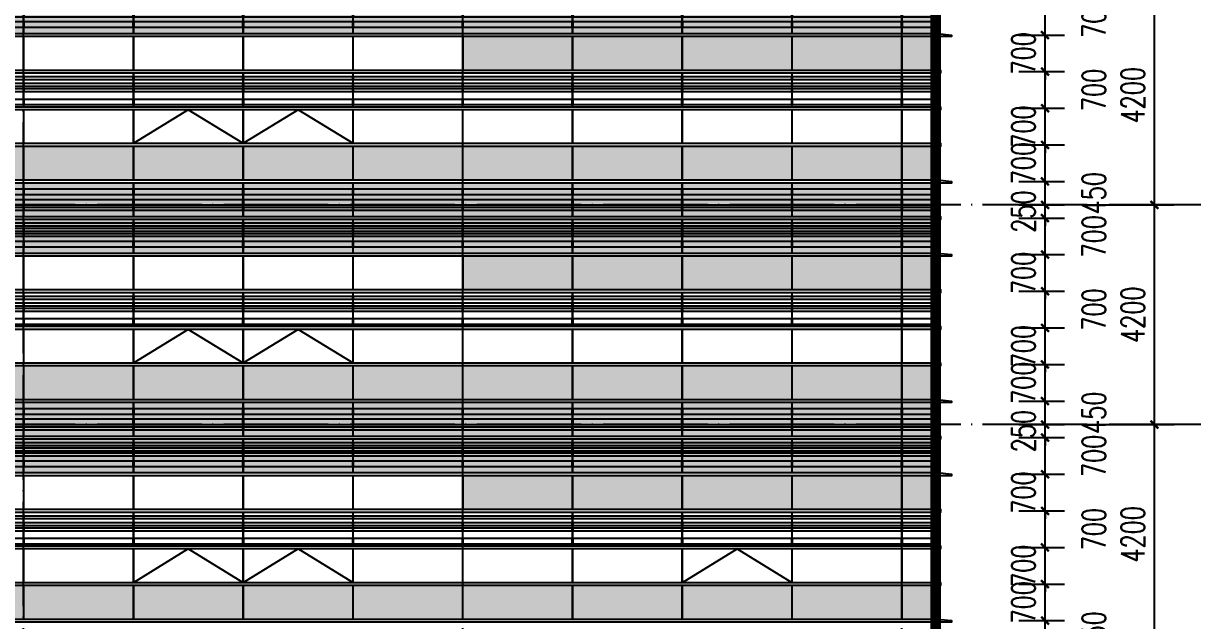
# Model space of a CAD drawing. Header units: millimetres. Extents: x 708158 to 1984082, y -168213 to -53.
# Drawn here: x 924548 to 946917, y -75607 to -64184 of the extents above; entities that cross this region are included whole.
import ezdxf

# ---------------------------------------------------------------- set-up
doc = ezdxf.new("R2010")
doc.units = ezdxf.units.MM
doc.header["$LTSCALE"] = 1000
doc.linetypes.add('DOTE', pattern=[2.42, 2, -0.2, 0.02, -0.2])
doc.layers.get('0').update_dxf_attribs({"color": 8})
for name, color, linetype in [('A-AXIS', 1, 'DOTE'), ('A-看线', 63, 'Continuous'), ('DOTE', 1, 'DOTE'), ('PUB_DIM', 3, 'Continuous'), ('WINDOW', 4, 'Continuous'), ('立面加粗', 5, 'Continuous'), ('立面填充线2 穿孔板', 105, 'Continuous'), ('立面窗户线', 21, 'Continuous')]:
    doc.layers.add(name, color=color, linetype=linetype)
doc.styles.add('_TCH_DIM_T3', font='SIMPLEX', dxfattribs={"width": 0.705882, "bigfont": 'GBCBIG'})
doc.dimstyles.new('_TCH_ARCH&&150', dxfattribs={"dimtxt": 446.25, "dimasz": 150, "dimexe": 375, "dimexo": 450, "dimgap": 189.375, "dimtad": 1, "dimdec": 0, "dimzin": 0, "dimdsep": 46, "dimtxsty": '_TCH_DIM_T3', "dimblk": 'ARCHTICK', "dimcen": 0.09, "dimclrt": 7, "dimazin": 2, "dimtfac": 1, "dimtdec": 0, "dimtix": 1, "dimtmove": 2, "dimatfit": 3, "dimfxl": 1, "dimtolj": 1, "dimtzin": 0, "dimarcsym": 0})

# ---------------------------------------------------------------- blocks, each defined once
blk = doc.blocks.new('A$C24AE1B25')
at = {"layer": '立面窗户线'}
blk.add_lwpolyline([(46850, 30), (0, 30), (-30, 30), (-300, 0), (-300, -30), (0, -30), (46850, -30)], dxfattribs=at)
blk = doc.blocks.new('A$C05264923')
at = {"layer": '立面窗户线'}
blk.add_lwpolyline([(46850, 30), (0, 30), (-90, 30), (-90, -30), (0, -30), (46850, -30)], dxfattribs=at)
blk = doc.blocks.new('A$C646C2EE2')
at = {"layer": 'A-看线'}
for points in [[(0, -70), (2090, -70), (2090, -120), (0, -120)], [(0, -200), (2090, -200), (2090, -250), (0, -250)], [(2100, -70), (4190, -70), (4190, -120), (2100, -120)], [(2100, -200), (4190, -200), (4190, -250), (2100, -250)], [(4200, -70), (6290, -70), (6290, -120), (4200, -120)], [(4200, -200), (6290, -200), (6290, -250), (4200, -250)], [(6300, -70), (8390, -70), (8390, -120), (6300, -120)], [(6300, -200), (8390, -200), (8390, -250), (6300, -250)], [(0, -300), (2090, -300), (2090, -350), (0, -350)], [(2100, -300), (4190, -300), (4190, -350), (2100, -350)], [(4200, -300), (6290, -300), (6290, -350), (4200, -350)], [(6300, -300), (8390, -300), (8390, -350), (6300, -350)], [(0, -500), (2090, -500), (2090, -600), (0, -600)], [(2100, -500), (4190, -500), (4190, -600), (2100, -600)], [(4200, -500), (6290, -500), (6290, -600), (4200, -600)], [(6300, -500), (8390, -500), (8390, -600), (6300, -600)]]:
    blk.add_lwpolyline(points, close=True, dxfattribs=at)
at = {"layer": 'WINDOW'}
for points in [[(2090, 0), (2100, 0), (2100, -640), (2090, -640)], [(4190, 0), (4200, 0), (4200, -640), (4190, -640)], [(6290, 0), (6300, 0), (6300, -640), (6290, -640)], [(8390, 0), (8400, 0), (8400, -640), (8390, -640)]]:
    blk.add_lwpolyline(points, close=True, dxfattribs=at)
blk = doc.blocks.new('A$C03EC34EA')
at = {"layer": 'A-看线'}
for points in [[(5, -40), (645, -40), (645, -140), (5, -140)], [(5, -240), (645, -240), (645, -340), (5, -340)], [(5, -390), (645, -390), (645, -440), (5, -440)], [(5, -690), (645, -690), (645, -740), (5, -740)], [(5, -790), (645, -790), (645, -840), (5, -840)], [(5, -890), (645, -890), (645, -940), (5, -940)], [(5, -1040), (645, -1040), (645, -1140), (5, -1140)]]:
    blk.add_lwpolyline(points, close=True, dxfattribs=at)
at = {"layer": 'WINDOW'}
for points in [[(-5, 80), (5, 80), (5, -560), (-5, -560)], [(645, 80), (655, 80), (655, -560), (645, -560)], [(-5, -620), (5, -620), (5, -1260), (-5, -1260)], [(645, -620), (655, -620), (655, -1260), (645, -1260)]]:
    blk.add_lwpolyline(points, close=True, dxfattribs=at)
blk = doc.blocks.new('A$C2A3A27BA')
at = {"layer": 'A-看线'}
for points in [[(0, -40), (2090, -40), (2090, -140), (0, -140)], [(2100, -40), (4190, -40), (4190, -140), (2100, -140)], [(4200, -40), (6290, -40), (6290, -140), (4200, -140)], [(6300, -40), (8390, -40), (8390, -140), (6300, -140)], [(0, -240), (2090, -240), (2090, -340), (0, -340)], [(0, -390), (2090, -390), (2090, -440), (0, -440)], [(2100, -240), (4190, -240), (4190, -340), (2100, -340)], [(2100, -390), (4190, -390), (4190, -440), (2100, -440)], [(4200, -240), (6290, -240), (6290, -340), (4200, -340)], [(4200, -390), (6290, -390), (6290, -440), (4200, -440)], [(6300, -240), (8390, -240), (8390, -340), (6300, -340)], [(6300, -390), (8390, -390), (8390, -440), (6300, -440)], [(0, -690), (2090, -690), (2090, -740), (0, -740)], [(0, -790), (2090, -790), (2090, -840), (0, -840)], [(0, -890), (2090, -890), (2090, -940), (0, -940)], [(2100, -690), (4190, -690), (4190, -740), (2100, -740)], [(2100, -790), (4190, -790), (4190, -840), (2100, -840)], [(2100, -890), (4190, -890), (4190, -940), (2100, -940)], [(4200, -690), (6290, -690), (6290, -740), (4200, -740)], [(4200, -790), (6290, -790), (6290, -840), (4200, -840)], [(4200, -890), (6290, -890), (6290, -940), (4200, -940)], [(6300, -690), (8390, -690), (8390, -740), (6300, -740)], [(6300, -790), (8390, -790), (8390, -840), (6300, -840)], [(6300, -890), (8390, -890), (8390, -940), (6300, -940)], [(0, -1040), (2090, -1040), (2090, -1140), (0, -1140)], [(2100, -1040), (4190, -1040), (4190, -1140), (2100, -1140)], [(4200, -1040), (6290, -1040), (6290, -1140), (4200, -1140)], [(6300, -1040), (8390, -1040), (8390, -1140), (6300, -1140)]]:
    blk.add_lwpolyline(points, close=True, dxfattribs=at)
at = {"layer": 'WINDOW'}
for points in [[(2090, 80), (2100, 80), (2100, -560), (2090, -560)], [(4190, 80), (4200, 80), (4200, -560), (4190, -560)], [(6290, 80), (6300, 80), (6300, -560), (6290, -560)], [(8390, 80), (8400, 80), (8400, -560), (8390, -560)], [(2090, -620), (2100, -620), (2100, -1260), (2090, -1260)], [(4190, -620), (4200, -620), (4200, -1260), (4190, -1260)], [(6290, -620), (6300, -620), (6300, -1260), (6290, -1260)], [(8390, -620), (8400, -620), (8400, -1260), (8390, -1260)]]:
    blk.add_lwpolyline(points, close=True, dxfattribs=at)
blk = doc.blocks.new('A$C4AFF7EBF')
at = {"layer": 'A-看线'}
for points in [[(5, -70), (645, -70), (645, -120), (5, -120)], [(5, -200), (645, -200), (645, -250), (5, -250)], [(5, -300), (645, -300), (645, -350), (5, -350)], [(5, -500), (645, -500), (645, -600), (5, -600)]]:
    blk.add_lwpolyline(points, close=True, dxfattribs=at)
at = {"layer": 'WINDOW'}
for points in [[(-5, 0), (5, 0), (5, -640), (-5, -640)], [(645, 0), (655, 0), (655, -640), (645, -640)]]:
    blk.add_lwpolyline(points, close=True, dxfattribs=at)
blk = doc.blocks.new('A$C4BD9167B')
at = {"layer": 'WINDOW'}
for points in [[(-5, 0), (5, 0), (5, -640), (-5, -640)], [(645, 0), (655, 0), (655, -640), (645, -640)], [(-5, -1400), (5, -1400), (5, -2040), (-5, -2040)], [(645, -1400), (655, -1400), (655, -2040), (645, -2040)], [(-5, -2100), (5, -2100), (5, -2740), (-5, -2740)], [(645, -2100), (655, -2100), (655, -2740), (645, -2740)]]:
    blk.add_lwpolyline(points, close=True, dxfattribs=at)
blk = doc.blocks.new('A$C59A864C1')
at = {"layer": 'WINDOW'}
for points in [[(2090, 0), (2100, 0), (2100, -640), (2090, -640)], [(4190, 0), (4200, 0), (4200, -640), (4190, -640)], [(6290, 0), (6300, 0), (6300, -640), (6290, -640)], [(8390, 0), (8400, 0), (8400, -640), (8390, -640)], [(2090, -1400), (2100, -1400), (2100, -2040), (2090, -2040)], [(4190, -1400), (4200, -1400), (4200, -2040), (4190, -2040)], [(6290, -1400), (6300, -1400), (6300, -2040), (6290, -2040)], [(8390, -1400), (8400, -1400), (8400, -2040), (8390, -2040)], [(2090, -2100), (2100, -2100), (2100, -2740), (2090, -2740)], [(4190, -2100), (4200, -2100), (4200, -2740), (4190, -2740)], [(6290, -2100), (6300, -2100), (6300, -2740), (6290, -2740)], [(8390, -2100), (8400, -2100), (8400, -2740), (8390, -2740)]]:
    blk.add_lwpolyline(points, close=True, dxfattribs=at)
blk.add_lwpolyline([(4190, -2040), (3145, -1400), (2100, -2040)], dxfattribs=at)
blk = doc.blocks.new('A$C455C528F')
at = {"layer": 'WINDOW'}
for points in [[(2090, 0), (2100, 0), (2100, -640), (2090, -640)], [(4190, 0), (4200, 0), (4200, -640), (4190, -640)], [(6290, 0), (6300, 0), (6300, -640), (6290, -640)], [(8390, 0), (8400, 0), (8400, -640), (8390, -640)], [(2090, -1400), (2100, -1400), (2100, -2040), (2090, -2040)], [(4190, -1400), (4200, -1400), (4200, -2040), (4190, -2040)], [(6290, -1400), (6300, -1400), (6300, -2040), (6290, -2040)], [(8390, -1400), (8400, -1400), (8400, -2040), (8390, -2040)], [(2090, -2100), (2100, -2100), (2100, -2740), (2090, -2740)], [(4190, -2100), (4200, -2100), (4200, -2740), (4190, -2740)], [(6290, -2100), (6300, -2100), (6300, -2740), (6290, -2740)], [(8390, -2100), (8400, -2100), (8400, -2740), (8390, -2740)]]:
    blk.add_lwpolyline(points, close=True, dxfattribs=at)
for points in [[(2100, -2040), (3145, -1400), (4190, -2040)], [(4200, -2040), (5245, -1400), (6290, -2040)]]:
    blk.add_lwpolyline(points, dxfattribs=at)
blk = doc.blocks.new('A$C090C4F04')
at = {"layer": '立面填充线2 穿孔板'}
for points in [[(5, 420), (46845, 420), (46845, -220), (5, -220)], [(5, -280), (46845, -280), (46845, -920), (5, -920)], [(5, -980), (9045, -980), (9045, -1620), (5, -1620)], [(5, -3080), (46845, -3080), (46845, -3720), (5, -3720)]]:
    blk.add_hatch(color=256, dxfattribs=at).paths.add_polyline_path(points)
at = {"layer": 'A-看线'}
for points in [[(5, 420), (46845, 420), (46845, -220), (5, -220)], [(5, -280), (46845, -280), (46845, -920), (5, -920)], [(5, -980), (9045, -980), (9045, -1620), (5, -1620)], [(5, -1680), (46845, -1680), (46845, -2320), (5, -2320)], [(5, -3080), (46845, -3080), (46845, -3720), (5, -3720)]]:
    blk.add_lwpolyline(points, close=True, dxfattribs=at)
at = {"layer": 'WINDOW'}
for points in [[(2745, -980), (2755, -980), (2755, -1620), (2745, -1620)], [(4845, -980), (4855, -980), (4855, -1620), (4845, -1620)], [(6945, -980), (6955, -980), (6955, -1620), (6945, -1620)], [(9045, -980), (9055, -980), (9055, -1620), (9045, -1620)], [(17445, -980), (17455, -980), (17455, -1620), (17445, -1620)], [(2745, -2380), (2755, -2380), (2755, -3020), (2745, -3020)], [(4845, -2380), (4855, -2380), (4855, -3020), (4845, -3020)], [(6945, -2380), (6955, -2380), (6955, -3020), (6945, -3020)], [(9045, -2380), (9055, -2380), (9055, -3020), (9045, -3020)], [(17445, -2380), (17455, -2380), (17455, -3020), (17445, -3020)], [(2745, -3080), (2755, -3080), (2755, -3720), (2745, -3720)], [(4845, -3080), (4855, -3080), (4855, -3720), (4845, -3720)], [(6945, -3080), (6955, -3080), (6955, -3720), (6945, -3720)], [(9045, -3080), (9055, -3080), (9055, -3720), (9045, -3720)], [(17445, -3080), (17455, -3080), (17455, -3720), (17445, -3720)]]:
    blk.add_lwpolyline(points, close=True, dxfattribs=at)
for name, p in [('A$C03EC34EA', (0, 340)), ('A$C2A3A27BA', (655, 340)), ('A$C2A3A27BA', (9055, 340)), ('A$C2A3A27BA', (17455, 340)), ('A$C05264923', (0, -250)), ('A$C4BD9167B', (0, -980)), ('A$C455C528F', (9055, -980)), ('A$C05264923', (0, -1650)), ('A$C4AFF7EBF', (0, -1680)), ('A$C646C2EE2', (655, -1680)), ('A$C646C2EE2', (9055, -1680)), ('A$C646C2EE2', (17455, -1680)), ('A$C05264923', (0, -2350)), ('A$C05264923', (0, -3050))]:
    blk.add_blockref(name, p, dxfattribs=at)
at = {"layer": '立面窗户线'}
for p in [(0, 450), (0, -950)]:
    blk.add_blockref('A$C24AE1B25', p, dxfattribs=at)
blk = doc.blocks.new('_ArchTick')
at = {"color": 0, "linetype": 'ByBlock', "const_width": 0.3}
blk.add_lwpolyline([(-0.5, -0.5), (0.5, 0.5)], dxfattribs=at)
blk = doc.blocks.new('*D580')
at = {"layer": 'Defpoints', "color": 0, "transparency": 16777216}
for p in [(943145, -75607), (944093, -75607), (943145, -76057)]:
    blk.add_point(p, dxfattribs=at)
at = {"layer": 'PUB_DIM', "color": 0, "lineweight": -2, "transparency": 16777216}
for p, q in [((943595, -75607), (944468, -75607)), ((944093, -76057), (944093, -75607)), ((943595, -76057), (944468, -76057))]:
    blk.add_line(p, q, dxfattribs=at)
at = {"layer": 'PUB_DIM', "color": 0, "lineweight": -2, "transparency": 16777216, "xscale": 150, "yscale": 150, "zscale": 150}
for p, rotation in [((944093, -75607), 90), ((944093, -76057), 270)]:
    blk.add_blockref('_ArchTick', p, dxfattribs=dict(at, rotation=rotation))
at = {"layer": 'PUB_DIM', "color": 7, "transparency": 16777216, "insert": (945030, -75832), "char_height": 446.2, "attachment_point": 5, "rotation": 90, "style": '_TCH_DIM_T3'}
blk.add_mtext('\\A1;450', dxfattribs=at)
blk = doc.blocks.new('*D581')
at = {"layer": 'Defpoints', "color": 0, "transparency": 16777216}
for p in [(943145, -74907), (944093, -74907), (943145, -75607)]:
    blk.add_point(p, dxfattribs=at)
at = {"layer": 'PUB_DIM', "color": 0, "lineweight": -2, "transparency": 16777216}
for p, q in [((943595, -74907), (944468, -74907)), ((944093, -75607), (944093, -74907)), ((943595, -75607), (944468, -75607))]:
    blk.add_line(p, q, dxfattribs=at)
at = {"layer": 'PUB_DIM', "color": 0, "lineweight": -2, "transparency": 16777216, "xscale": 150, "yscale": 150, "zscale": 150}
for p, rotation in [((944093, -74907), 90), ((944093, -75607), 270)]:
    blk.add_blockref('_ArchTick', p, dxfattribs=dict(at, rotation=rotation))
at = {"layer": 'PUB_DIM', "color": 7, "transparency": 16777216, "insert": (943680, -75257), "char_height": 446.2, "attachment_point": 5, "rotation": 90, "style": '_TCH_DIM_T3'}
blk.add_mtext('\\A1;700', dxfattribs=at)
blk = doc.blocks.new('*D582')
at = {"layer": 'Defpoints', "color": 0, "transparency": 16777216}
for p in [(943145, -74207), (944093, -74207), (943145, -74907)]:
    blk.add_point(p, dxfattribs=at)
at = {"layer": 'PUB_DIM', "color": 0, "lineweight": -2, "transparency": 16777216}
for p, q in [((943595, -74207), (944468, -74207)), ((944093, -74207), (944093, -74057)), ((944093, -74907), (944093, -74207)), ((943595, -74907), (944468, -74907)), ((944093, -74907), (944093, -75057))]:
    blk.add_line(p, q, dxfattribs=at)
at = {"layer": 'PUB_DIM', "color": 0, "lineweight": -2, "transparency": 16777216, "xscale": 150, "yscale": 150, "zscale": 150}
for p, rotation in [((944093, -74207), 270), ((944093, -74907), 90)]:
    blk.add_blockref('_ArchTick', p, dxfattribs=dict(at, rotation=rotation))
at = {"layer": 'PUB_DIM', "color": 7, "transparency": 16777216, "insert": (943680, -74557), "char_height": 446.2, "attachment_point": 5, "rotation": 90, "style": '_TCH_DIM_T3'}
blk.add_mtext('\\A1;700', dxfattribs=at)
blk = doc.blocks.new('*D583')
at = {"layer": 'Defpoints', "color": 0, "transparency": 16777216}
for p in [(943145, -73507), (944093, -73507), (943145, -74207)]:
    blk.add_point(p, dxfattribs=at)
at = {"layer": 'PUB_DIM', "color": 0, "lineweight": -2, "transparency": 16777216}
for p, q in [((943595, -73507), (944468, -73507)), ((944093, -74207), (944093, -73507)), ((943595, -74207), (944468, -74207))]:
    blk.add_line(p, q, dxfattribs=at)
at = {"layer": 'PUB_DIM', "color": 0, "lineweight": -2, "transparency": 16777216, "xscale": 150, "yscale": 150, "zscale": 150}
for p, rotation in [((944093, -73507), 90), ((944093, -74207), 270)]:
    blk.add_blockref('_ArchTick', p, dxfattribs=dict(at, rotation=rotation))
at = {"layer": 'PUB_DIM', "color": 7, "transparency": 16777216, "insert": (945030, -73857), "char_height": 446.2, "attachment_point": 5, "rotation": 90, "style": '_TCH_DIM_T3'}
blk.add_mtext('\\A1;700', dxfattribs=at)
blk = doc.blocks.new('*D584')
at = {"layer": 'Defpoints', "color": 0, "transparency": 16777216}
for p in [(943145, -72807), (944093, -72807), (943145, -73507)]:
    blk.add_point(p, dxfattribs=at)
at = {"layer": 'PUB_DIM', "color": 0, "lineweight": -2, "transparency": 16777216}
for p, q in [((944093, -72807), (944093, -72657)), ((943595, -72807), (944468, -72807)), ((944093, -73507), (944093, -72807)), ((943595, -73507), (944468, -73507)), ((944093, -73507), (944093, -73657))]:
    blk.add_line(p, q, dxfattribs=at)
at = {"layer": 'PUB_DIM', "color": 0, "lineweight": -2, "transparency": 16777216, "xscale": 150, "yscale": 150, "zscale": 150}
for p, rotation in [((944093, -72807), 270), ((944093, -73507), 90)]:
    blk.add_blockref('_ArchTick', p, dxfattribs=dict(at, rotation=rotation))
at = {"layer": 'PUB_DIM', "color": 7, "transparency": 16777216, "insert": (943680, -73157), "char_height": 446.2, "attachment_point": 5, "rotation": 90, "style": '_TCH_DIM_T3'}
blk.add_mtext('\\A1;700', dxfattribs=at)
blk = doc.blocks.new('*D585')
at = {"layer": 'Defpoints', "color": 0, "transparency": 16777216}
for p in [(943145, -72107), (944093, -72107), (943145, -72807)]:
    blk.add_point(p, dxfattribs=at)
at = {"layer": 'PUB_DIM', "color": 0, "lineweight": -2, "transparency": 16777216}
for p, q in [((943595, -72107), (944468, -72107)), ((944093, -72807), (944093, -72107)), ((943595, -72807), (944468, -72807))]:
    blk.add_line(p, q, dxfattribs=at)
at = {"layer": 'PUB_DIM', "color": 0, "lineweight": -2, "transparency": 16777216, "xscale": 150, "yscale": 150, "zscale": 150}
for p, rotation in [((944093, -72107), 90), ((944093, -72807), 270)]:
    blk.add_blockref('_ArchTick', p, dxfattribs=dict(at, rotation=rotation))
at = {"layer": 'PUB_DIM', "color": 7, "transparency": 16777216, "insert": (945030, -72457), "char_height": 446.2, "attachment_point": 5, "rotation": 90, "style": '_TCH_DIM_T3'}
blk.add_mtext('\\A1;700', dxfattribs=at)
blk = doc.blocks.new('*D586')
at = {"layer": 'Defpoints', "color": 0, "transparency": 16777216}
for p in [(943145, -71857), (944093, -71857), (943145, -72107)]:
    blk.add_point(p, dxfattribs=at)
at = {"layer": 'PUB_DIM', "color": 0, "lineweight": -2, "transparency": 16777216}
for p, q in [((944093, -71857), (944093, -71707)), ((943595, -71857), (944468, -71857)), ((944093, -72107), (944093, -71857)), ((943595, -72107), (944468, -72107)), ((944093, -72107), (944093, -72257))]:
    blk.add_line(p, q, dxfattribs=at)
at = {"layer": 'PUB_DIM', "color": 0, "lineweight": -2, "transparency": 16777216, "xscale": 150, "yscale": 150, "zscale": 150}
for p, rotation in [((944093, -71857), 270), ((944093, -72107), 90)]:
    blk.add_blockref('_ArchTick', p, dxfattribs=dict(at, rotation=rotation))
at = {"layer": 'PUB_DIM', "color": 7, "transparency": 16777216, "insert": (943680, -71982), "char_height": 446.2, "attachment_point": 5, "rotation": 90, "style": '_TCH_DIM_T3'}
blk.add_mtext('\\A1;250', dxfattribs=at)
blk = doc.blocks.new('*D587')
at = {"layer": 'Defpoints', "color": 0, "transparency": 16777216}
for p in [(943145, -71407), (944093, -71407), (943145, -71857)]:
    blk.add_point(p, dxfattribs=at)
at = {"layer": 'PUB_DIM', "color": 0, "lineweight": -2, "transparency": 16777216}
for p, q in [((943595, -71407), (944468, -71407)), ((944093, -71857), (944093, -71407)), ((943595, -71857), (944468, -71857))]:
    blk.add_line(p, q, dxfattribs=at)
at = {"layer": 'PUB_DIM', "color": 0, "lineweight": -2, "transparency": 16777216, "xscale": 150, "yscale": 150, "zscale": 150}
for p, rotation in [((944093, -71407), 90), ((944093, -71857), 270)]:
    blk.add_blockref('_ArchTick', p, dxfattribs=dict(at, rotation=rotation))
at = {"layer": 'PUB_DIM', "color": 7, "transparency": 16777216, "insert": (945030, -71632), "char_height": 446.2, "attachment_point": 5, "rotation": 90, "style": '_TCH_DIM_T3'}
blk.add_mtext('\\A1;450', dxfattribs=at)
blk = doc.blocks.new('*D588')
at = {"layer": 'Defpoints', "color": 0, "transparency": 16777216}
for p in [(943145, -70707), (944093, -70707), (943145, -71407)]:
    blk.add_point(p, dxfattribs=at)
at = {"layer": 'PUB_DIM', "color": 0, "lineweight": -2, "transparency": 16777216}
for p, q in [((943595, -70707), (944468, -70707)), ((944093, -71407), (944093, -70707)), ((943595, -71407), (944468, -71407))]:
    blk.add_line(p, q, dxfattribs=at)
at = {"layer": 'PUB_DIM', "color": 0, "lineweight": -2, "transparency": 16777216, "xscale": 150, "yscale": 150, "zscale": 150}
for p, rotation in [((944093, -70707), 90), ((944093, -71407), 270)]:
    blk.add_blockref('_ArchTick', p, dxfattribs=dict(at, rotation=rotation))
at = {"layer": 'PUB_DIM', "color": 7, "transparency": 16777216, "insert": (943680, -71057), "char_height": 446.2, "attachment_point": 5, "rotation": 90, "style": '_TCH_DIM_T3'}
blk.add_mtext('\\A1;700', dxfattribs=at)
blk = doc.blocks.new('*D589')
at = {"layer": 'Defpoints', "color": 0, "transparency": 16777216}
for p in [(943145, -70007), (944093, -70007), (943145, -70707)]:
    blk.add_point(p, dxfattribs=at)
at = {"layer": 'PUB_DIM', "color": 0, "lineweight": -2, "transparency": 16777216}
for p, q in [((943595, -70007), (944468, -70007)), ((944093, -70007), (944093, -69857)), ((944093, -70707), (944093, -70007)), ((943595, -70707), (944468, -70707)), ((944093, -70707), (944093, -70857))]:
    blk.add_line(p, q, dxfattribs=at)
at = {"layer": 'PUB_DIM', "color": 0, "lineweight": -2, "transparency": 16777216, "xscale": 150, "yscale": 150, "zscale": 150}
for p, rotation in [((944093, -70007), 270), ((944093, -70707), 90)]:
    blk.add_blockref('_ArchTick', p, dxfattribs=dict(at, rotation=rotation))
at = {"layer": 'PUB_DIM', "color": 7, "transparency": 16777216, "insert": (943680, -70357), "char_height": 446.2, "attachment_point": 5, "rotation": 90, "style": '_TCH_DIM_T3'}
blk.add_mtext('\\A1;700', dxfattribs=at)
blk = doc.blocks.new('*D590')
at = {"layer": 'Defpoints', "color": 0, "transparency": 16777216}
for p in [(943145, -69307), (944093, -69307), (943145, -70007)]:
    blk.add_point(p, dxfattribs=at)
at = {"layer": 'PUB_DIM', "color": 0, "lineweight": -2, "transparency": 16777216}
for p, q in [((943595, -69307), (944468, -69307)), ((944093, -70007), (944093, -69307)), ((943595, -70007), (944468, -70007))]:
    blk.add_line(p, q, dxfattribs=at)
at = {"layer": 'PUB_DIM', "color": 0, "lineweight": -2, "transparency": 16777216, "xscale": 150, "yscale": 150, "zscale": 150}
for p, rotation in [((944093, -69307), 90), ((944093, -70007), 270)]:
    blk.add_blockref('_ArchTick', p, dxfattribs=dict(at, rotation=rotation))
at = {"layer": 'PUB_DIM', "color": 7, "transparency": 16777216, "insert": (945030, -69657), "char_height": 446.2, "attachment_point": 5, "rotation": 90, "style": '_TCH_DIM_T3'}
blk.add_mtext('\\A1;700', dxfattribs=at)
blk = doc.blocks.new('*D591')
at = {"layer": 'Defpoints', "color": 0, "transparency": 16777216}
for p in [(943145, -68607), (944093, -68607), (943145, -69307)]:
    blk.add_point(p, dxfattribs=at)
at = {"layer": 'PUB_DIM', "color": 0, "lineweight": -2, "transparency": 16777216}
for p, q in [((943595, -68607), (944468, -68607)), ((944093, -68607), (944093, -68457)), ((944093, -69307), (944093, -68607)), ((943595, -69307), (944468, -69307)), ((944093, -69307), (944093, -69457))]:
    blk.add_line(p, q, dxfattribs=at)
at = {"layer": 'PUB_DIM', "color": 0, "lineweight": -2, "transparency": 16777216, "xscale": 150, "yscale": 150, "zscale": 150}
for p, rotation in [((944093, -68607), 270), ((944093, -69307), 90)]:
    blk.add_blockref('_ArchTick', p, dxfattribs=dict(at, rotation=rotation))
at = {"layer": 'PUB_DIM', "color": 7, "transparency": 16777216, "insert": (943680, -68957), "char_height": 446.2, "attachment_point": 5, "rotation": 90, "style": '_TCH_DIM_T3'}
blk.add_mtext('\\A1;700', dxfattribs=at)
blk = doc.blocks.new('*D592')
at = {"layer": 'Defpoints', "color": 0, "transparency": 16777216}
for p in [(943145, -67907), (944093, -67907), (943145, -68607)]:
    blk.add_point(p, dxfattribs=at)
at = {"layer": 'PUB_DIM', "color": 0, "lineweight": -2, "transparency": 16777216}
for p, q in [((943595, -67907), (944468, -67907)), ((944093, -68607), (944093, -67907)), ((943595, -68607), (944468, -68607))]:
    blk.add_line(p, q, dxfattribs=at)
at = {"layer": 'PUB_DIM', "color": 0, "lineweight": -2, "transparency": 16777216, "xscale": 150, "yscale": 150, "zscale": 150}
for p, rotation in [((944093, -67907), 90), ((944093, -68607), 270)]:
    blk.add_blockref('_ArchTick', p, dxfattribs=dict(at, rotation=rotation))
at = {"layer": 'PUB_DIM', "color": 7, "transparency": 16777216, "insert": (945030, -68257), "char_height": 446.2, "attachment_point": 5, "rotation": 90, "style": '_TCH_DIM_T3'}
blk.add_mtext('\\A1;700', dxfattribs=at)
blk = doc.blocks.new('*D593')
at = {"layer": 'Defpoints', "color": 0, "transparency": 16777216}
for p in [(943145, -67657), (944093, -67657), (943145, -67907)]:
    blk.add_point(p, dxfattribs=at)
at = {"layer": 'PUB_DIM', "color": 0, "lineweight": -2, "transparency": 16777216}
for p, q in [((944093, -67657), (944093, -67507)), ((943595, -67657), (944468, -67657)), ((944093, -67907), (944093, -67657)), ((943595, -67907), (944468, -67907)), ((944093, -67907), (944093, -68057))]:
    blk.add_line(p, q, dxfattribs=at)
at = {"layer": 'PUB_DIM', "color": 0, "lineweight": -2, "transparency": 16777216, "xscale": 150, "yscale": 150, "zscale": 150}
for p, rotation in [((944093, -67657), 270), ((944093, -67907), 90)]:
    blk.add_blockref('_ArchTick', p, dxfattribs=dict(at, rotation=rotation))
at = {"layer": 'PUB_DIM', "color": 7, "transparency": 16777216, "insert": (943680, -67782), "char_height": 446.2, "attachment_point": 5, "rotation": 90, "style": '_TCH_DIM_T3'}
blk.add_mtext('\\A1;250', dxfattribs=at)
blk = doc.blocks.new('*D594')
at = {"layer": 'Defpoints', "color": 0, "transparency": 16777216}
for p in [(943145, -67207), (944093, -67207), (943145, -67657)]:
    blk.add_point(p, dxfattribs=at)
at = {"layer": 'PUB_DIM', "color": 0, "lineweight": -2, "transparency": 16777216}
for p, q in [((943595, -67207), (944468, -67207)), ((944093, -67657), (944093, -67207)), ((943595, -67657), (944468, -67657))]:
    blk.add_line(p, q, dxfattribs=at)
at = {"layer": 'PUB_DIM', "color": 0, "lineweight": -2, "transparency": 16777216, "xscale": 150, "yscale": 150, "zscale": 150}
for p, rotation in [((944093, -67207), 90), ((944093, -67657), 270)]:
    blk.add_blockref('_ArchTick', p, dxfattribs=dict(at, rotation=rotation))
at = {"layer": 'PUB_DIM', "color": 7, "transparency": 16777216, "insert": (945030, -67432), "char_height": 446.2, "attachment_point": 5, "rotation": 90, "style": '_TCH_DIM_T3'}
blk.add_mtext('\\A1;450', dxfattribs=at)
blk = doc.blocks.new('*D595')
at = {"layer": 'Defpoints', "color": 0, "transparency": 16777216}
for p in [(943145, -66507), (944093, -66507), (943145, -67207)]:
    blk.add_point(p, dxfattribs=at)
at = {"layer": 'PUB_DIM', "color": 0, "lineweight": -2, "transparency": 16777216}
for p, q in [((943595, -66507), (944468, -66507)), ((944093, -67207), (944093, -66507)), ((943595, -67207), (944468, -67207))]:
    blk.add_line(p, q, dxfattribs=at)
at = {"layer": 'PUB_DIM', "color": 0, "lineweight": -2, "transparency": 16777216, "xscale": 150, "yscale": 150, "zscale": 150}
for p, rotation in [((944093, -66507), 90), ((944093, -67207), 270)]:
    blk.add_blockref('_ArchTick', p, dxfattribs=dict(at, rotation=rotation))
at = {"layer": 'PUB_DIM', "color": 7, "transparency": 16777216, "insert": (943680, -66857), "char_height": 446.2, "attachment_point": 5, "rotation": 90, "style": '_TCH_DIM_T3'}
blk.add_mtext('\\A1;700', dxfattribs=at)
blk = doc.blocks.new('*D596')
at = {"layer": 'Defpoints', "color": 0, "transparency": 16777216}
for p in [(943145, -65807), (944093, -65807), (943145, -66507)]:
    blk.add_point(p, dxfattribs=at)
at = {"layer": 'PUB_DIM', "color": 0, "lineweight": -2, "transparency": 16777216}
for p, q in [((944093, -65807), (944093, -65657)), ((943595, -65807), (944468, -65807)), ((944093, -66507), (944093, -65807)), ((943595, -66507), (944468, -66507)), ((944093, -66507), (944093, -66657))]:
    blk.add_line(p, q, dxfattribs=at)
at = {"layer": 'PUB_DIM', "color": 0, "lineweight": -2, "transparency": 16777216, "xscale": 150, "yscale": 150, "zscale": 150}
for p, rotation in [((944093, -65807), 270), ((944093, -66507), 90)]:
    blk.add_blockref('_ArchTick', p, dxfattribs=dict(at, rotation=rotation))
at = {"layer": 'PUB_DIM', "color": 7, "transparency": 16777216, "insert": (943680, -66157), "char_height": 446.2, "attachment_point": 5, "rotation": 90, "style": '_TCH_DIM_T3'}
blk.add_mtext('\\A1;700', dxfattribs=at)
blk = doc.blocks.new('*D597')
at = {"layer": 'Defpoints', "color": 0, "transparency": 16777216}
for p in [(943145, -65107), (944093, -65107), (943145, -65807)]:
    blk.add_point(p, dxfattribs=at)
at = {"layer": 'PUB_DIM', "color": 0, "lineweight": -2, "transparency": 16777216}
for p, q in [((943595, -65107), (944468, -65107)), ((944093, -65807), (944093, -65107)), ((943595, -65807), (944468, -65807))]:
    blk.add_line(p, q, dxfattribs=at)
at = {"layer": 'PUB_DIM', "color": 0, "lineweight": -2, "transparency": 16777216, "xscale": 150, "yscale": 150, "zscale": 150}
for p, rotation in [((944093, -65107), 90), ((944093, -65807), 270)]:
    blk.add_blockref('_ArchTick', p, dxfattribs=dict(at, rotation=rotation))
at = {"layer": 'PUB_DIM', "color": 7, "transparency": 16777216, "insert": (945030, -65457), "char_height": 446.2, "attachment_point": 5, "rotation": 90, "style": '_TCH_DIM_T3'}
blk.add_mtext('\\A1;700', dxfattribs=at)
blk = doc.blocks.new('*D598')
at = {"layer": 'Defpoints', "color": 0, "transparency": 16777216}
for p in [(943145, -64407), (944093, -64407), (943145, -65107)]:
    blk.add_point(p, dxfattribs=at)
at = {"layer": 'PUB_DIM', "color": 0, "lineweight": -2, "transparency": 16777216}
for p, q in [((943595, -64407), (944468, -64407)), ((944093, -64407), (944093, -64257)), ((944093, -65107), (944093, -64407)), ((943595, -65107), (944468, -65107)), ((944093, -65107), (944093, -65257))]:
    blk.add_line(p, q, dxfattribs=at)
at = {"layer": 'PUB_DIM', "color": 0, "lineweight": -2, "transparency": 16777216, "xscale": 150, "yscale": 150, "zscale": 150}
for p, rotation in [((944093, -64407), 270), ((944093, -65107), 90)]:
    blk.add_blockref('_ArchTick', p, dxfattribs=dict(at, rotation=rotation))
at = {"layer": 'PUB_DIM', "color": 7, "transparency": 16777216, "insert": (943680, -64757), "char_height": 446.2, "attachment_point": 5, "rotation": 90, "style": '_TCH_DIM_T3'}
blk.add_mtext('\\A1;700', dxfattribs=at)
blk = doc.blocks.new('*D599')
at = {"layer": 'Defpoints', "color": 0, "transparency": 16777216}
for p in [(943145, -63707), (944093, -63707), (943145, -64407)]:
    blk.add_point(p, dxfattribs=at)
at = {"layer": 'PUB_DIM', "color": 0, "lineweight": -2, "transparency": 16777216}
for p, q in [((943595, -63707), (944468, -63707)), ((944093, -64407), (944093, -63707)), ((943595, -64407), (944468, -64407))]:
    blk.add_line(p, q, dxfattribs=at)
at = {"layer": 'PUB_DIM', "color": 0, "lineweight": -2, "transparency": 16777216, "xscale": 150, "yscale": 150, "zscale": 150}
for p, rotation in [((944093, -63707), 90), ((944093, -64407), 270)]:
    blk.add_blockref('_ArchTick', p, dxfattribs=dict(at, rotation=rotation))
at = {"layer": 'PUB_DIM', "color": 7, "transparency": 16777216, "insert": (945030, -64057), "char_height": 446.2, "attachment_point": 5, "rotation": 90, "style": '_TCH_DIM_T3'}
blk.add_mtext('\\A1;700', dxfattribs=at)
blk = doc.blocks.new('*D731')
at = {"layer": 'Defpoints', "color": 0, "transparency": 16777216}
for p in [(944809, -37657), (947283, -37657), (944809, -85957)]:
    blk.add_point(p, dxfattribs=at)
at = {"layer": 'PUB_DIM', "color": 0, "lineweight": -2, "transparency": 16777216}
for p, q in [((945259, -37657), (947658, -37657)), ((947283, -85957), (947283, -37657)), ((945259, -85957), (947658, -85957))]:
    blk.add_line(p, q, dxfattribs=at)
at = {"layer": 'PUB_DIM', "color": 0, "lineweight": -2, "transparency": 16777216, "xscale": 150, "yscale": 150, "zscale": 150}
for p, rotation in [((947283, -37657), 90), ((947283, -85957), 270)]:
    blk.add_blockref('_ArchTick', p, dxfattribs=dict(at, rotation=rotation))
at = {"layer": 'PUB_DIM', "color": 7, "transparency": 16777216, "insert": (946870, -61807), "char_height": 446.2, "attachment_point": 5, "rotation": 90, "style": '_TCH_DIM_T3'}
blk.add_mtext('\\A1;48300', dxfattribs=at)
blk = doc.blocks.new('*D734')
at = {"layer": 'Defpoints', "color": 0, "transparency": 16777216}
for p in [(944809, -71857), (946186, -71857), (944809, -76057)]:
    blk.add_point(p, dxfattribs=at)
at = {"layer": 'PUB_DIM', "color": 0, "lineweight": -2, "transparency": 16777216}
for p, q in [((945259, -71857), (946561, -71857)), ((946186, -76057), (946186, -71857)), ((945259, -76057), (946561, -76057))]:
    blk.add_line(p, q, dxfattribs=at)
at = {"layer": 'PUB_DIM', "color": 0, "lineweight": -2, "transparency": 16777216, "xscale": 150, "yscale": 150, "zscale": 150}
for p, rotation in [((946186, -71857), 90), ((946186, -76057), 270)]:
    blk.add_blockref('_ArchTick', p, dxfattribs=dict(at, rotation=rotation))
at = {"layer": 'PUB_DIM', "color": 7, "transparency": 16777216, "insert": (945774, -73957), "char_height": 446.2, "attachment_point": 5, "rotation": 90, "style": '_TCH_DIM_T3'}
blk.add_mtext('\\A1;4200', dxfattribs=at)
blk = doc.blocks.new('*D735')
at = {"layer": 'Defpoints', "color": 0, "transparency": 16777216}
for p in [(944809, -67657), (946186, -67657), (944809, -71857)]:
    blk.add_point(p, dxfattribs=at)
at = {"layer": 'PUB_DIM', "color": 0, "lineweight": -2, "transparency": 16777216}
for p, q in [((945259, -67657), (946561, -67657)), ((946186, -71857), (946186, -67657)), ((945259, -71857), (946561, -71857))]:
    blk.add_line(p, q, dxfattribs=at)
at = {"layer": 'PUB_DIM', "color": 0, "lineweight": -2, "transparency": 16777216, "xscale": 150, "yscale": 150, "zscale": 150}
for p, rotation in [((946186, -67657), 90), ((946186, -71857), 270)]:
    blk.add_blockref('_ArchTick', p, dxfattribs=dict(at, rotation=rotation))
at = {"layer": 'PUB_DIM', "color": 7, "transparency": 16777216, "insert": (945774, -69757), "char_height": 446.2, "attachment_point": 5, "rotation": 90, "style": '_TCH_DIM_T3'}
blk.add_mtext('\\A1;4200', dxfattribs=at)
blk = doc.blocks.new('*D736')
at = {"layer": 'Defpoints', "color": 0, "transparency": 16777216}
for p in [(944809, -63457), (946186, -63457), (944809, -67657)]:
    blk.add_point(p, dxfattribs=at)
at = {"layer": 'PUB_DIM', "color": 0, "lineweight": -2, "transparency": 16777216}
for p, q in [((945259, -63457), (946561, -63457)), ((946186, -67657), (946186, -63457)), ((945259, -67657), (946561, -67657))]:
    blk.add_line(p, q, dxfattribs=at)
at = {"layer": 'PUB_DIM', "color": 0, "lineweight": -2, "transparency": 16777216, "xscale": 150, "yscale": 150, "zscale": 150}
for p, rotation in [((946186, -63457), 90), ((946186, -67657), 270)]:
    blk.add_blockref('_ArchTick', p, dxfattribs=dict(at, rotation=rotation))
at = {"layer": 'PUB_DIM', "color": 7, "transparency": 16777216, "insert": (945774, -65557), "char_height": 446.2, "attachment_point": 5, "rotation": 90, "style": '_TCH_DIM_T3'}
blk.add_mtext('\\A1;4200', dxfattribs=at)

msp = doc.modelspace()

# ---------------------------------------------------------------- hatches: boundary and pattern name
at = {"layer": '立面填充线2 穿孔板'}
for points in [[(941998, -71436.7), (895158, -71436.7), (895158, -72076.7), (941998, -72076.7)], [(941998, -72136.7), (895158, -72136.7), (895158, -72776.7), (941998, -72776.7)], [(941998, -72836.7), (932958, -72836.7), (932958, -73476.7), (941998, -73476.7)], [(941998, -74936.7), (895158, -74936.7), (895158, -75576.7), (941998, -75576.7)]]:
    msp.add_hatch(color=256, dxfattribs=at).paths.add_polyline_path(points)

# ---------------------------------------------------------------- linework, layer by layer
at = {"layer": 'A-AXIS'}
for p, q in [((949740, -67656.7), (839134.6, -67656.7)), ((949740, -71856.7), (839134.6, -71856.7))]:
    msp.add_line(p, q, dxfattribs=at)
at = {"layer": 'A-看线'}
for points in [[(941998, -71436.7), (895158, -71436.7), (895158, -72076.7), (941998, -72076.7)], [(941998, -72136.7), (895158, -72136.7), (895158, -72776.7), (941998, -72776.7)], [(941998, -72836.7), (932958, -72836.7), (932958, -73476.7), (941998, -73476.7)], [(941998, -73536.7), (895158.1, -73536.7), (895158, -74176.7), (941998, -74176.7)], [(941998, -74936.7), (895158, -74936.7), (895158, -75576.7), (941998, -75576.7)]]:
    msp.add_lwpolyline(points, close=True, dxfattribs=at)
at = {"layer": 'DOTE'}
for p, q in [((924553, -87432.6), (924553, -34939.7)), ((932953, -87432.6), (932953, -34939.7)), ((941353, -87432.6), (941353, -34939.7))]:
    msp.add_line(p, q, dxfattribs=at)
at = {"layer": 'WINDOW'}
for points in [[(924558, -72836.7), (924548, -72836.7), (924548, -73476.7), (924558, -73476.7)], [(924558, -74236.7), (924548, -74236.7), (924548, -74876.7), (924558, -74876.7)], [(924558, -74936.7), (924548, -74936.7), (924548, -75576.7), (924558, -75576.7)]]:
    msp.add_lwpolyline(points, close=True, dxfattribs=at)
at = {"layer": '立面加粗'}
for points, const_width in [([(848304.9, -86029.2), (848308, -37629.2), (942003, -37484.2), (941999.9, -85884.2)], 200), ([(916148, -76336.7), (916148, -62976.7), (941998, -62976.7), (941998, -76336.7)], 50)]:
    msp.add_lwpolyline(points, close=True, dxfattribs=dict(at, const_width=const_width))

# ---------------------------------------------------------------- block references
at = {"layer": 'A-看线', "xscale": -1}
for p in [(942003, -63456.7), (942003, -67656.7)]:
    msp.add_blockref('A$C090C4F04', p, dxfattribs=at)
at = {"layer": 'WINDOW', "xscale": -1}
for name, p in [('A$C2A3A27BA', (924548, -71516.7)), ('A$C2A3A27BA', (932948, -71516.7)), ('A$C2A3A27BA', (941348, -71516.7)), ('A$C03EC34EA', (942003, -71516.7)), ('A$C05264923', (942003, -72106.7)), ('A$C455C528F', (932948, -72836.7)), ('A$C59A864C1', (941348, -72836.7)), ('A$C4BD9167B', (942003, -72836.7)), ('A$C05264923', (942003, -73506.7)), ('A$C646C2EE2', (924548, -73536.7)), ('A$C646C2EE2', (932948, -73536.7)), ('A$C646C2EE2', (941348, -73536.7)), ('A$C4AFF7EBF', (942003, -73536.7)), ('A$C05264923', (942003, -74206.7)), ('A$C05264923', (942003, -74906.7))]:
    msp.add_blockref(name, p, dxfattribs=at)
at = {"layer": '立面窗户线', "xscale": -1}
for p in [(942003, -71406.7), (942003, -72806.7), (942003, -75606.7)]:
    msp.add_blockref('A$C24AE1B25', p, dxfattribs=at)

# ---------------------------------------------------------------- dimensions: what is measured, and where the dimension line sits
at = {"layer": 'PUB_DIM'}
for p1, p2, distance, picture, middle in [((944809.4, -85956.7), (944809.4, -37656.7), -2473.1, '*D731', (946870.1, -61806.7)), ((944809.4, -67656.7), (944809.4, -63456.7), -1376.7, '*D736', (945773.7, -65556.7)), ((943145.1, -65106.7), (943145.1, -64406.7), -947.8, '*D598', (943680.4, -64756.7)), ((943145.1, -66506.7), (943145.1, -65806.7), -947.8, '*D596', (943680.4, -66156.7)), ((943145.1, -67906.7), (943145.1, -67656.7), -947.8, '*D593', (943680.4, -67781.7)), ((944809.4, -71856.7), (944809.4, -67656.7), -1376.7, '*D735', (945773.7, -69756.7)), ((943145.1, -69306.7), (943145.1, -68606.7), -947.8, '*D591', (943680.4, -68956.7)), ((943145.1, -70706.7), (943145.1, -70006.7), -947.8, '*D589', (943680.4, -70356.7)), ((943145.1, -72106.7), (943145.1, -71856.7), -947.8, '*D586', (943680.4, -71981.7)), ((944809.4, -76056.7), (944809.4, -71856.7), -1376.7, '*D734', (945773.7, -73956.7)), ((943145.1, -73506.7), (943145.1, -72806.7), -947.8, '*D584', (943680.4, -73156.7)), ((943145.1, -74906.7), (943145.1, -74206.7), -947.8, '*D582', (943680.4, -74556.7))]:
    dim = msp.add_aligned_dim(p1=p1, p2=p2, distance=distance, dimstyle='_TCH_ARCH&&150', dxfattribs=at)
    dim.commit()
    dim.dimension.update_dxf_attribs({"geometry": picture, "text_midpoint": middle})
for base, p1, p2, picture, middle in [((944092.9, -63706.7), (943145.1, -64406.7), (943145.1, -63706.7), '*D599', (945030.4, -64056.7)), ((944092.9, -65106.7), (943145.1, -65806.7), (943145.1, -65106.7), '*D597', (945030.4, -65456.7)), ((944092.9, -66506.7), (943145.1, -67206.7), (943145.1, -66506.7), '*D595', (943680.4, -66856.7)), ((944092.9, -67206.7), (943145.1, -67656.7), (943145.1, -67206.7), '*D594', (945030.4, -67431.7)), ((944092.9, -67906.7), (943145.1, -68606.7), (943145.1, -67906.7), '*D592', (945030.4, -68256.7)), ((944092.9, -69306.7), (943145.1, -70006.7), (943145.1, -69306.7), '*D590', (945030.4, -69656.7)), ((944092.9, -70706.7), (943145.1, -71406.7), (943145.1, -70706.7), '*D588', (943680.4, -71056.7)), ((944092.9, -71406.7), (943145.1, -71856.7), (943145.1, -71406.7), '*D587', (945030.4, -71631.7)), ((944092.9, -72106.7), (943145.1, -72806.7), (943145.1, -72106.7), '*D585', (945030.4, -72456.7)), ((944092.9, -73506.7), (943145.1, -74206.7), (943145.1, -73506.7), '*D583', (945030.4, -73856.7)), ((944092.9, -74906.7), (943145.1, -75606.7), (943145.1, -74906.7), '*D581', (943680.4, -75256.7)), ((944092.9, -75606.7), (943145.1, -76056.7), (943145.1, -75606.7), '*D580', (945030.4, -75831.7))]:
    dim = msp.add_linear_dim(base=base, p1=p1, p2=p2, angle=90, dimstyle='_TCH_ARCH&&150', dxfattribs=at)
    dim.commit()
    dim.dimension.update_dxf_attribs({"geometry": picture, "text_midpoint": middle, "dimtype": 129})

doc.saveas('drawing.dxf')
